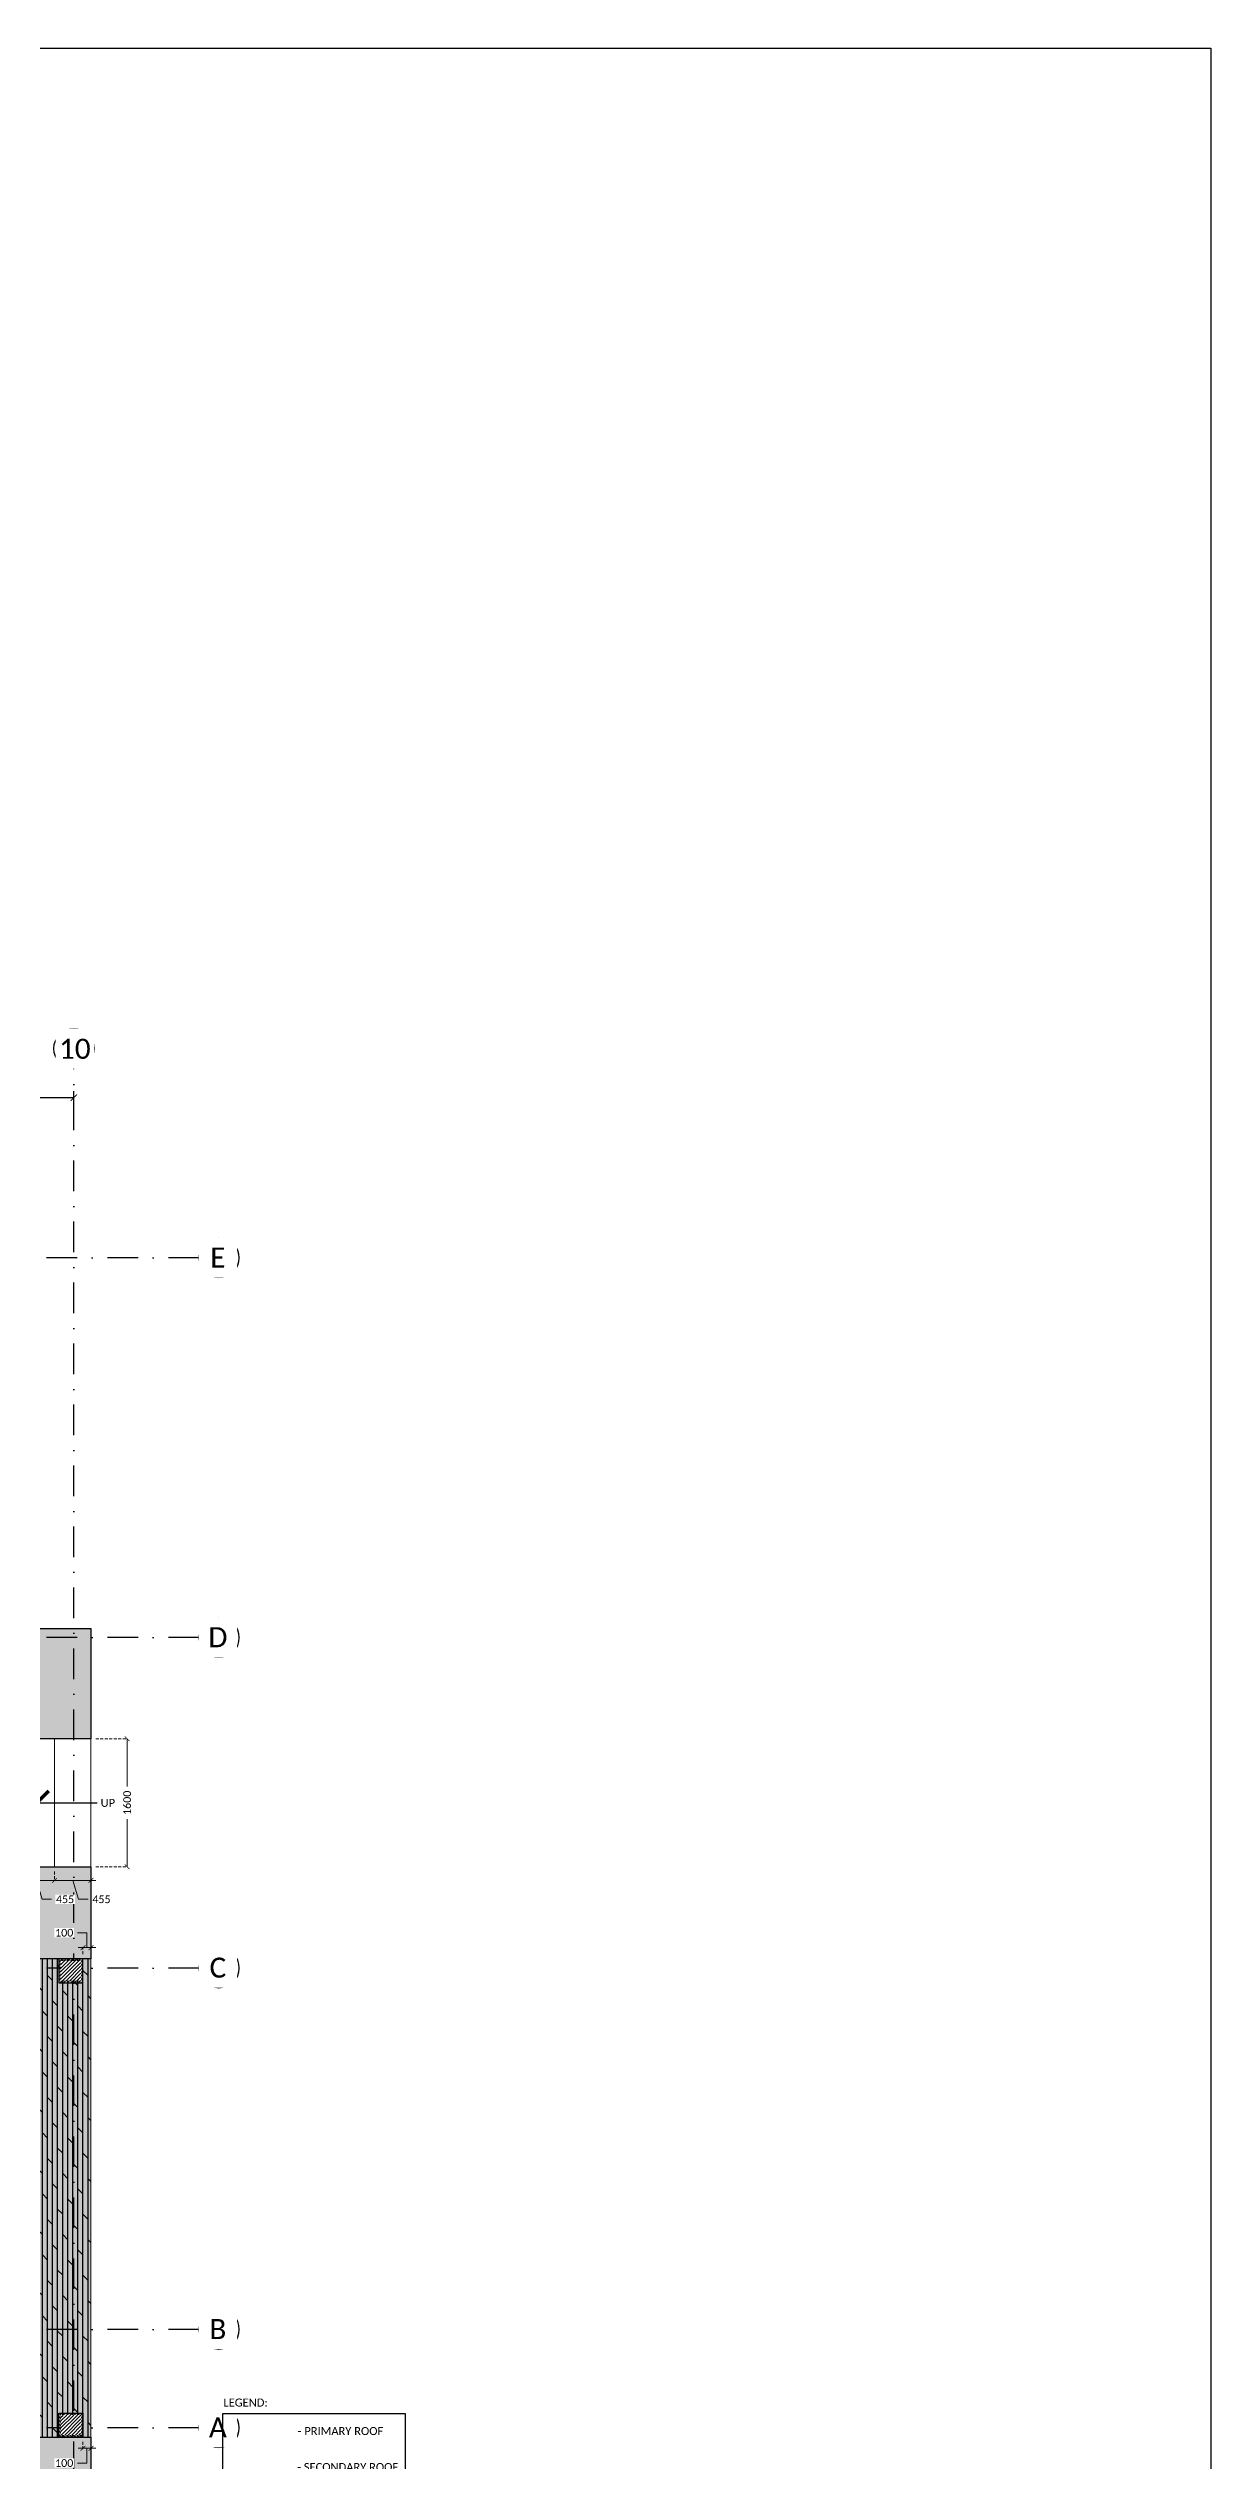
# Model space of a CAD drawing. Header units: millimetres. Extents: x -15000 to 28550, y -17045 to 28620.
# Drawn here: x 14016 to 28550, y -1527 to 28620 of the extents above; entities that cross this region are included whole.
import ezdxf

# ---------------------------------------------------------------- set-up
doc = ezdxf.new("R2010")
doc.units = ezdxf.units.MM
doc.header["$LTSCALE"] = 150
doc.linetypes.add('3BHK-W(SB)$0$HIDDEN', pattern=[0.375, 0.25, -0.125])
doc.linetypes.add('DASHDOTX2', pattern=[50.8, 25.4, -12.7, 0, -12.7])
for name, color, linetype in [('ad-Arrow', 32, 'Continuous'), ('ad-Elevation 10', 8, 'Continuous'), ('ad-Grid', 8, 'DASHDOTX2'), ('ad-MS Columns', 1, 'Continuous'), ('ad-RCC', 3, 'Continuous'), ('ad-RCC Hatch', 125, 'Continuous'), ('ad-Text main', 7, 'Continuous')]:
    doc.layers.add(name, color=color, linetype=linetype)
doc.layers.add('ad-Dimension', color=5, linetype='Continuous', lineweight=0, true_color=0x0000ff)
doc.layers.add('ad-Verandah', color=7, linetype='Continuous', true_color=0xa57c52)
doc.styles.add('6 U T S R N_Corridor-Basement$0$Standard', font='arial.ttf')
doc.styles.get("Standard").update_dxf_attribs({"font": 'calibril.ttf'})
doc.dimstyles.new('A-100-DIM-INT (MM-FT)', dxfattribs={"dimscale": 50, "dimtxt": 2.4, "dimasz": 1, "dimexe": 5, "dimexo": 100, "dimgap": 1, "dimtad": 0, "dimdec": 0, "dimdsep": 46, "dimtxsty": 'Standard', "dimblk": 'ARCHTICK', "dimcen": 0.025, "dimse1": 1, "dimse2": 1, "dimclrd": 256, "dimclre": 256, "dimclrt": 256, "dimazin": 2, "dimtfac": 1, "dimtdec": 0, "dimtix": 1, "dimtmove": 2, "dimatfit": 3, "dimldrblk": 'ARCHTICK', "dimfxl": 1, "dimtolj": 1, "dimtzin": 0, "dimarcsym": 0})
doc.dimstyles.new('A-75-DIM-INT (Framing)', dxfattribs={"dimscale": 100, "dimtxt": 0.8, "dimasz": 0.5, "dimexe": 0, "dimexo": 0.5, "dimgap": 0.5, "dimtad": 0, "dimdec": 0, "dimdsep": 46, "dimtxsty": 'Standard', "dimblk": 'ARCHTICK', "dimcen": 0.025, "dimclrd": 256, "dimclre": 256, "dimclrt": 256, "dimazin": 2, "dimtfac": 1, "dimtdec": 0, "dimtmove": 1, "dimatfit": 0, "dimldrblk": 'ARCHTICK', "dimfxl": 1, "dimtfill": 1, "dimtolj": 1, "dimtzin": 0, "dimarcsym": 0})

# ---------------------------------------------------------------- blocks, each defined once
blk = doc.blocks.new('_ArchTick')
at = {"color": 0, "linetype": 'ByBlock', "const_width": 0.15}
blk.add_lwpolyline([(-0.5, -0.5), (0.5, 0.5)], dxfattribs=at)
blk = doc.blocks.new('*D196')
at = {"layer": 'ad-Dimension', "lineweight": -2}
for p, q in [((12005, 15206), (12005, 15586)), ((12005, 15506), (12938, 15506)), ((14335, 15506), (13402, 15506)), ((14335, 15206), (14335, 15586))]:
    blk.add_line(p, q, dxfattribs=at)
at = {"layer": 'Defpoints', "color": 0}
for p in [(14335, 15506), (12005, 15126), (14335, 15126)]:
    blk.add_point(p, dxfattribs=at)
at = {"layer": 'ad-Dimension', "lineweight": -2, "xscale": 80, "yscale": 80, "zscale": 80, "rotation": 180}
blk.add_blockref('_ArchTick', (12005, 15506), dxfattribs=at)
at = {"layer": 'ad-Dimension', "lineweight": -2, "xscale": 80, "yscale": 80, "zscale": 80}
blk.add_blockref('_ArchTick', (14335, 15506), dxfattribs=at)
at = {"layer": 'ad-Dimension', "insert": (13170, 15506), "char_height": 128, "attachment_point": 5, "bg_fill": 3, "box_fill_scale": 1.1, "bg_fill_color": 257, "bg_fill_transparency": 0}
blk.add_mtext('\\A1;2330', dxfattribs=at)
blk = doc.blocks.new('zw$B0BD')
blk.add_wipeout([(0, 0), (250, 0), (250, -250), (0, -250)])
at = {"layer": 'ad-MS Columns'}
h = blk.add_hatch(dxfattribs=at)
h.set_pattern_fill('ANSI31', color=256, scale=10)
h.set_pattern_definition([(45, (4e-12, -250), (-22.4506, 22.4506), [])])
h.paths.add_polyline_path([(0, 0), (250, 0), (250, -250), (0, -250)])
at = {"layer": 'ad-MS Columns', "const_width": 1}
blk.add_lwpolyline([(0, 0), (250, 0), (250, -250), (0, -250)], close=True, dxfattribs=at)
blk = doc.blocks.new('A$Cc8f236af')
at = {"layer": 'ad-MS Columns'}
for p in [(2055, -8900), (2055, -14575)]:
    blk.add_blockref('zw$B0BD', p, dxfattribs=at)
blk = doc.blocks.new('1625W-Roof Plan')
at = {"layer": 'ad-Text main', "insert": (16483, -800), "char_height": 100, "width": 524.49, "attachment_point": 5, "bg_fill": 2}
blk.add_mtext('LEGEND:', dxfattribs=at)
at = {"layer": 'Defpoints'}
blk.add_lwpolyline([(16200, -938), (18480, -938), (18480, -1830), (16200, -1830)], close=True, dxfattribs=at)
at = {"layer": 'ad-Text main', "char_height": 100, "attachment_point": 5, "bg_fill": 2}
for s, insert, width in [('- PRIMARY ROOF', (17669, -1156), 1048.03), ('- SECONDARY ROOF', (17759, -1606), 1266.16)]:
    blk.add_mtext(s, dxfattribs=dict(at, insert=insert, width=width))
blk = doc.blocks.new('A$C42b14ea2')
at = {"layer": 'ad-RCC Hatch', "transparency": 33554687}
h = blk.add_hatch(dxfattribs=at)
h.set_pattern_fill('ANSI31', color=256, scale=10)
h.set_pattern_definition([(45, (13250, 8645), (-22.45064, 22.45064), [])])
h.paths.add_polyline_path([(0, 0), (300, 0), (300, 300), (0, 300)])
at = {"layer": 'ad-RCC'}
blk.add_lwpolyline([(0, 0), (300, 0), (300, 300), (0, 300)], close=True, dxfattribs=at)
blk = doc.blocks.new('1625W_Columns')
at = {"layer": 'ad-RCC', "rotation": 180}
blk.add_blockref('A$C42b14ea2', (14450, 4745), dxfattribs=at)
at = {"layer": 'ad-RCC', "xscale": -1}
blk.add_blockref('A$C42b14ea2', (14450, -1230), dxfattribs=at)
blk = doc.blocks.new('*D34')
at = {"layer": 'ad-Dimension', "linetype": '3BHK-W(SB)$0$HIDDEN', "lineweight": -2}
for p, q in [((13640, -7785), (13640, -7895)), ((14095, -7785), (14095, -7895))]:
    blk.add_line(p, q, dxfattribs=at)
at = {"layer": 'ad-Dimension', "lineweight": -2}
for p, q in [((13640, -7895), (13580, -7895)), ((13640, -7895), (14095, -7895)), ((13938, -8131), (13867, -7895)), ((14058, -8131), (13938, -8131)), ((14095, -7895), (14155, -7895))]:
    blk.add_line(p, q, dxfattribs=at)
at = {"layer": 'Defpoints', "color": 0}
for p in [(13640, -7725), (14095, -7725), (14095, -7895)]:
    blk.add_point(p, dxfattribs=at)
at = {"layer": 'ad-Dimension', "lineweight": -2, "xscale": 60, "yscale": 60, "zscale": 60}
blk.add_blockref('_ArchTick', (13640, -7895), dxfattribs=at)
at = {"layer": 'ad-Dimension', "lineweight": -2, "xscale": 60, "yscale": 60, "zscale": 60, "rotation": 180}
blk.add_blockref('_ArchTick', (14095, -7895), dxfattribs=at)
at = {"layer": 'ad-Dimension', "insert": (14226, -8131), "char_height": 96, "attachment_point": 5, "bg_fill": 3, "box_fill_scale": 1.1, "bg_fill_color": 257, "bg_fill_transparency": 0}
blk.add_mtext('\\A1;455', dxfattribs=at)
blk = doc.blocks.new('*D35')
at = {"layer": 'ad-Dimension', "linetype": '3BHK-W(SB)$0$HIDDEN', "lineweight": -2}
for p, q in [((14610, -6125), (15002, -6125)), ((14610, -7725), (15002, -7725))]:
    blk.add_line(p, q, dxfattribs=at)
at = {"layer": 'ad-Dimension', "lineweight": -2}
for p, q in [((15002, -6125), (15002, -6722)), ((15002, -7725), (15002, -7128))]:
    blk.add_line(p, q, dxfattribs=at)
at = {"layer": 'Defpoints', "color": 0}
for p in [(14550, -6125), (15002, -6125), (14550, -7725)]:
    blk.add_point(p, dxfattribs=at)
at = {"layer": 'ad-Dimension', "lineweight": -2, "xscale": 60, "yscale": 60, "zscale": 60}
for p, rotation in [((15002, -6125), 90), ((15002, -7725), 270)]:
    blk.add_blockref('_ArchTick', p, dxfattribs=dict(at, rotation=rotation))
at = {"layer": 'ad-Dimension', "insert": (15002, -6925), "char_height": 96, "attachment_point": 5, "rotation": 90, "bg_fill": 3, "box_fill_scale": 1.1, "bg_fill_color": 257, "bg_fill_transparency": 0}
blk.add_mtext('\\A1;1600', dxfattribs=at)
blk = doc.blocks.new('*D36')
at = {"layer": 'ad-Dimension', "linetype": '3BHK-W(SB)$0$HIDDEN', "lineweight": -2}
for p, q in [((14095, -7785), (14095, -7895)), ((14550, -7785), (14550, -7895))]:
    blk.add_line(p, q, dxfattribs=at)
at = {"layer": 'ad-Dimension', "lineweight": -2}
for p, q in [((14095, -7895), (14035, -7895)), ((14095, -7895), (14550, -7895)), ((14393, -8131), (14322, -7895)), ((14513, -8131), (14393, -8131)), ((14550, -7895), (14610, -7895))]:
    blk.add_line(p, q, dxfattribs=at)
at = {"layer": 'Defpoints', "color": 0}
for p in [(14095, -7725), (14550, -7725), (14550, -7895)]:
    blk.add_point(p, dxfattribs=at)
at = {"layer": 'ad-Dimension', "lineweight": -2, "xscale": 60, "yscale": 60, "zscale": 60}
blk.add_blockref('_ArchTick', (14095, -7895), dxfattribs=at)
at = {"layer": 'ad-Dimension', "lineweight": -2, "xscale": 60, "yscale": 60, "zscale": 60, "rotation": 180}
blk.add_blockref('_ArchTick', (14550, -7895), dxfattribs=at)
at = {"layer": 'ad-Dimension', "insert": (14681, -8131), "char_height": 96, "attachment_point": 5, "bg_fill": 3, "box_fill_scale": 1.1, "bg_fill_color": 257, "bg_fill_transparency": 0}
blk.add_mtext('\\A1;455', dxfattribs=at)
blk = doc.blocks.new('*D16')
at = {"layer": 'ad-Dimension', "lineweight": -2}
for p, q in [((14380, -8549), (14500, -8549)), ((14450, -8735), (14390, -8735)), ((14550, -8735), (14450, -8735)), ((14500, -8549), (14500, -8735)), ((14550, -8735), (14610, -8735))]:
    blk.add_line(p, q, dxfattribs=at)
at = {"layer": 'ad-Dimension', "linetype": '3BHK-W(SB)$0$HIDDEN', "lineweight": -2}
for p, q in [((14450, -8815), (14450, -8735)), ((14550, -8815), (14550, -8735))]:
    blk.add_line(p, q, dxfattribs=at)
at = {"layer": 'Defpoints', "color": 0}
for p in [(14450, -8875), (14550, -8875)]:
    blk.add_point(p, dxfattribs=at)
at = {"layer": 'ad-Dimension', "lineweight": -2, "xscale": 60, "yscale": 60, "zscale": 60}
blk.add_blockref('_ArchTick', (14450, -8735), dxfattribs=at)
at = {"layer": 'ad-Dimension', "lineweight": -2, "xscale": 60, "yscale": 60, "zscale": 60, "rotation": 180}
blk.add_blockref('_ArchTick', (14550, -8735), dxfattribs=at)
at = {"layer": 'ad-Dimension', "insert": (14215, -8549), "char_height": 96, "attachment_point": 5, "bg_fill": 3, "box_fill_scale": 1.1, "bg_fill_color": 257, "bg_fill_transparency": 0}
blk.add_mtext('\\A1;100', dxfattribs=at)
at = {"layer": 'Defpoints', "color": 0}
blk.add_point((14450, -8735), dxfattribs=at)
blk = doc.blocks.new('*D17')
at = {"layer": 'ad-Dimension', "lineweight": -2}
for p, q in [((14450, -14990), (14390, -14990)), ((14550, -14990), (14450, -14990)), ((14500, -15176), (14500, -14990)), ((14550, -14990), (14610, -14990)), ((14380, -15176), (14500, -15176))]:
    blk.add_line(p, q, dxfattribs=at)
at = {"layer": 'ad-Dimension', "linetype": '3BHK-W(SB)$0$HIDDEN', "lineweight": -2}
for p, q in [((14450, -14910), (14450, -14990)), ((14550, -14910), (14550, -14990))]:
    blk.add_line(p, q, dxfattribs=at)
at = {"layer": 'Defpoints', "color": 0}
for p in [(14450, -14850), (14550, -14850)]:
    blk.add_point(p, dxfattribs=at)
at = {"layer": 'ad-Dimension', "lineweight": -2, "xscale": 60, "yscale": 60, "zscale": 60}
blk.add_blockref('_ArchTick', (14450, -14990), dxfattribs=at)
at = {"layer": 'ad-Dimension', "lineweight": -2, "xscale": 60, "yscale": 60, "zscale": 60, "rotation": 180}
blk.add_blockref('_ArchTick', (14550, -14990), dxfattribs=at)
at = {"layer": 'ad-Dimension', "insert": (14215, -15176), "char_height": 96, "attachment_point": 5, "bg_fill": 3, "box_fill_scale": 1.1, "bg_fill_color": 257, "bg_fill_transparency": 0}
blk.add_mtext('\\A1;100', dxfattribs=at)
at = {"layer": 'Defpoints', "color": 0}
blk.add_point((14450, -14990), dxfattribs=at)
blk = doc.blocks.new('1625W_Grid')
at = {"layer": 'ad-Grid', "ltscale": 0.1}
for points in [[(14335, -3190), (14335, 15870)], [(15900, 13505), (-3780, 13505)], [(15900, 8760), (-3780, 8760)], [(15900, 4630), (-3780, 4630)], [(15900, 115), (-3780, 115)], [(15900, -1115), (-3780, -1115)]]:
    blk.add_lwpolyline(points, dxfattribs=at)
at = {"layer": 'ad-Grid', "color": 7, "linetype": 'ByBlock'}
for centre in [(14335, 16120), (16150, 13505), (16150, 8760), (16150, 4630), (16150, 115), (16150, -1115)]:
    blk.add_circle(centre, 250, dxfattribs=at)
at = {"layer": 'ad-Text main', "char_height": 250, "width": 227.385, "attachment_point": 5, "bg_fill": 2}
for s, insert in [('{\\fCalibri|b0|i0|c0|p34;10}', (14348.5, 16116)), ('{\\fCalibri|b0|i0|c0|p34;E}', (16136.5, 13509)), ('{\\fCalibri|b0|i0|c0|p34;D}', (16136.5, 8764)), ('{\\fCalibri|b0|i0|c0|p34;C}', (16136.5, 4634)), ('{\\fCalibri|b0|i0|c0|p34;B}', (16136.5, 119)), ('{\\fCalibri|b0|i0|c0|p34;A}', (16136.5, -1111))]:
    blk.add_mtext(s, dxfattribs=dict(at, insert=insert))
at = {"layer": 'ad-Dimension'}
dim = blk.add_linear_dim(base=(14335, 15506.2), p1=(12005, 15126.1), p2=(14335, 15126.1), dimstyle='A-75-DIM-INT (Framing)', override={"dimscale": 80, "dimblk": 'ArchTick', "dimclrd": 256, "dimclre": 256, "dimfxl": 10, "dimtfill": 1, "dimtfillclr": 0}, dxfattribs=at)
dim.commit()
dim.dimension.update_dxf_attribs({"geometry": '*D196', "text_midpoint": (13170, 15506.2)})
blk = doc.blocks.new('zw$6CCD')
at = {"transparency": 33554559}
h = blk.add_hatch(dxfattribs=at)
h.set_pattern_fill('GRASS', color=74, angle=180)
h.set_pattern_definition([(270, (14545, -2750), (17.96051, -17.96051), [4.7625, -31.15852]), (225, (14545, -2750), (17.96051, -17.96051), [4.7625, -20.6375]), (315, (14545, -2750), (17.96051, 17.96051), [4.7625, -20.6375])])
h.paths.add_polyline_path([(14550, -6125), (13640, -6125), (13640, -4745), (14550, -4745)])
h = blk.add_hatch(color=256, dxfattribs=at)
h.dxf.hatch_style = 1
h.set_gradient(color1=(153, 204, 0), color2=(63, 127, 0), tint=1, name='INVSPHERICAL')
h.paths.add_polyline_path([(14550, -6125), (13640, -6125), (13640, -4745), (14550, -4745)])
h = blk.add_hatch(dxfattribs=at)
h.set_pattern_fill('GRASS', color=74, angle=180)
h.set_pattern_definition([(270, (14545, -5500), (17.96051, -17.96051), [4.7625, -31.15852]), (225, (14545, -5500), (17.96051, -17.96051), [4.7625, -20.6375]), (315, (14545, -5500), (17.96051, 17.96051), [4.7625, -20.6375])])
h.paths.add_polyline_path([(14550, -8875), (13640, -8875), (13640, -7725), (14550, -7725)])
h = blk.add_hatch(color=256, dxfattribs=at)
h.dxf.hatch_style = 1
h.set_gradient(color1=(153, 204, 0), color2=(63, 127, 0), tint=1, name='INVSPHERICAL')
h.paths.add_polyline_path([(14550, -8875), (13640, -8875), (13640, -7725), (14550, -7725)])
h = blk.add_hatch(dxfattribs=at)
h.set_pattern_fill('GRASS', color=74, angle=90)
h.set_pattern_definition([(180, (12995, -15755), (-17.96051, -17.96051), [4.7625, -31.15852]), (135, (12995, -15755), (-17.96051, -17.96051), [4.7625, -20.6375]), (225, (12995, -15755), (17.96051, -17.96051), [4.7625, -20.6375])])
h.paths.add_polyline_path([(9625, -15760), (9625, -14850), (14550, -14850), (14550, -15760)])
h = blk.add_hatch(color=256, dxfattribs=at)
h.dxf.hatch_style = 1
h.set_gradient(color1=(153, 204, 0), color2=(63, 127, 0), tint=1, name='INVSPHERICAL')
h.paths.add_polyline_path([(9625, -15760), (9625, -14850), (14550, -14850), (14550, -15760)])
at = {"layer": 'ad-Verandah', "transparency": 33554534}
h = blk.add_hatch(color=256, dxfattribs=at)
h.dxf.hatch_style = 1
h.paths.add_polyline_path([(6195, -13620), (12120, -13620), (12120, -4745), (13640, -4745), (13640, -8875), (14550, -8875), (14550, -14850), (6195, -14850)])
at = {"layer": 'ad-Verandah', "transparency": 33554687}
h = blk.add_hatch(dxfattribs=at)
h.set_pattern_fill('DOLMIT', color=256, scale=10, angle=90)
h.set_pattern_definition([(90, (6195, -14830), (-63.5, 2e-14), []), (135, (6195, -14830), (-127, -127), [89.8026, -179.605])])
h.paths.add_polyline_path([(6195, -13620), (12120, -13620), (12120, -4745), (13640, -4745), (13640, -8875), (14550, -8875), (14550, -14850), (6195, -14850)])
at = {"layer": 'ad-Elevation 10'}
for points in [[(14550, -6125), (13640, -6125), (13640, -4745), (14550, -4745)], [(14550, -8875), (13640, -8875), (13640, -7725), (14550, -7725)], [(9625, -15760), (9625, -14850), (14550, -14850), (14550, -15760)]]:
    blk.add_lwpolyline(points, close=True, dxfattribs=at)
at = {"layer": 'ad-Verandah', "lineweight": 9}
blk.add_lwpolyline([(14095, -7725), (13640, -7725), (13640, -6125), (14095, -6125)], close=True, dxfattribs=at)
at = {"layer": 'ad-Text main', "insert": (14761, -6926, 0), "char_height": 100, "width": 207.6, "attachment_point": 5, "style": '6 U T S R N_Corridor-Basement$0$Standard', "bg_fill": 2}
blk.add_mtext('{\\fCalibri Light|b0|i0|c0|p34;UP}', dxfattribs=at)
at = {"layer": 'ad-Verandah', "lineweight": 9}
for points in [[(6195, -13620), (12120, -13620), (12120, -4745), (13640, -4745), (13640, -8875), (14550, -8875), (14550, -14850), (6195, -14850)], [(14550, -7725), (14095, -7725), (14095, -6125), (14550, -6125)]]:
    blk.add_lwpolyline(points, close=True, dxfattribs=at)
at = {"layer": 'ad-Arrow'}
blk.add_leader([(13872, -6925), (14629, -6925)], dimstyle='A-100-DIM-INT (MM-FT)', override={"dimscale": 1, "dimasz": 300, "dimgap": 50, "dimtad": 0}, dxfattribs=at)
blk = doc.blocks.new('1625_West Villa')
blk.add_blockref('1625W-Roof Plan', (0, 0))
at = {"layer": 'ad-Verandah'}
blk.add_blockref('zw$6CCD', (0, 13620), dxfattribs=at)
blk.add_blockref('1625W_Columns', (0, 0))
at = {"layer": 'ad-MS Columns'}
blk.add_blockref('A$Cc8f236af', (12120, 13620), dxfattribs=at)
blk = doc.blocks.new('zw$FA3C')
at = {"layer": 'ad-Dimension'}
dim = blk.add_linear_dim(base=(15001.8, -6125), p1=(14550, -7725), p2=(14550, -6125), angle=90, dimstyle='A-75-DIM-INT (Framing)', override={"dimscale": 120, "dimblk": 'ArchTick', "dimfxl": 10, "dimtfill": 1, "dimtfillclr": 0}, dxfattribs=at)
dim.commit()
dim.dimension.update_dxf_attribs({"geometry": '*D35', "text_midpoint": (15001.8, -6925)})
dim = blk.add_linear_dim(base=(14095, -7895.2), p1=(13640, -7725), p2=(14095, -7725), dimstyle='A-75-DIM-INT (Framing)', override={"dimscale": 120, "dimblk": 'ArchTick', "dimfxl": 10, "dimtfill": 1, "dimtfillclr": 0}, dxfattribs=at)
dim.commit()
dim.dimension.update_dxf_attribs({"geometry": '*D34', "text_midpoint": (14118.3, -8131.1)})
for base, p1, p2, picture, middle in [((14450, -8735.4), (14550, -8875), (14450, -8875), '*D16', (14320.2, -8549.2)), ((14450, -14989.6), (14550, -14850), (14450, -14850), '*D17', (14320.2, -15175.8))]:
    dim = blk.add_linear_dim(base=base, p1=p1, p2=p2, angle=180, dimstyle='A-75-DIM-INT (Framing)', override={"dimscale": 120, "dimblk": 'ArchTick', "dimfxl": 10, "dimtfill": 1, "dimtfillclr": 0}, dxfattribs=at)
    dim.commit()
    dim.dimension.update_dxf_attribs({"geometry": picture, "text_midpoint": middle, "dimtype": 128})
dim = blk.add_linear_dim(base=(14550, -7895.2), p1=(14095, -7725), p2=(14550, -7725), dimstyle='A-75-DIM-INT (Framing)', override={"dimscale": 120, "dimblk": 'ArchTick', "dimfxl": 10, "dimtfill": 1, "dimtfillclr": 0}, dxfattribs=at)
dim.commit()
dim.dimension.update_dxf_attribs({"geometry": '*D36', "text_midpoint": (14573.3, -8131.1)})

msp = doc.modelspace()

# ---------------------------------------------------------------- block references
msp.add_blockref('1625W_Grid', (0, 0))

# ---------------------------------------------------------------- next in the draw order: block references
msp.add_blockref('1625_West Villa', (0, 0))

# ---------------------------------------------------------------- next in the draw order: linework, layer by layer
msp.add_lwpolyline([(-15000, 28620), (28550, 28620), (28550, -17045), (-15000, -17045)], close=True)

# ---------------------------------------------------------------- next in the draw order: block references
at = {"layer": 'ad-Dimension'}
msp.add_blockref('zw$FA3C', (0, 13620), dxfattribs=at)

doc.saveas('drawing.dxf')
